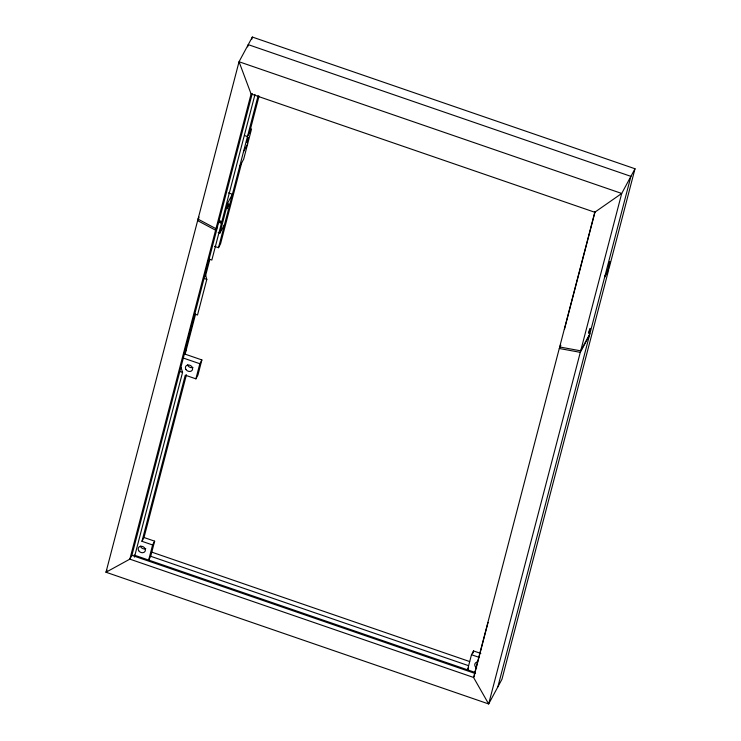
<?xml version="1.0" encoding="UTF-8"?>
<svg xmlns="http://www.w3.org/2000/svg" width="741" height="741" viewBox="0 0 741 741"><rect width="100%" height="100%" fill="white"/><g stroke="black" fill="none" stroke-linecap="round" stroke-linejoin="round"><path stroke-width="1.11" d="M198.708 218.623L197.634 220.633L105.991 572.237L488.662 703.95L501.963 679.256L608.63 269.956L604.545 277.551M252.264 93.496L218.021 224.884L215.974 228.682L198.023 219.123L239.037 61.744L252.338 37.05L635.009 168.763L609.028 268.446L604.934 276.041M247.661 46.887L248.244 44.645L630.915 176.358L497.869 686.851M251.755 39.292L252.338 37.05M589.503 335.247L580.296 352.345L488.662 703.95L473.545 677.441L129.851 559.14L131.898 555.342L217.632 226.394L215.585 230.192L129.851 559.14L105.991 572.237L107.075 570.227M215.974 228.682L251.088 93.959L239.037 61.744L621.708 193.457L635.009 168.763M141.966 541.31L144.013 537.512L154.647 541.171L152.6 544.968L141.966 541.31L185.269 375.178L195.902 378.836L197.949 375.039L201.876 359.931L184.166 353.837L194.688 313.443M204.886 274.318L208.962 258.674M185.046 354.494L195.531 314.277M205.433 276.282L209.796 259.517M134.417 557.13L182.555 372.427L181.063 367.406M205.303 274.365L206.804 279.385L197.514 315.027L194.475 313.98M220.846 221.198L221.448 223.198L211.843 260.054L208.805 259.007M255.015 94.394L221.837 221.689L218.799 220.642M218.178 232.387L219.947 232.998L227.82 202.784L232.424 194.244L228.376 192.845M214.445 246.308L218.493 247.707L258.164 95.487M144.013 537.512L186.445 374.724M241.631 162.955L220.54 243.909L218.493 247.707M249.504 132.741L259.054 96.126M152.6 544.968L148.663 560.076L150.71 556.278L154.647 541.171M195.902 378.836L199.838 363.729L201.876 359.931M480.835 653.442L473.536 650.931L471.489 654.729L467.552 669.836L468.581 667.937M472.971 653.09L473.536 650.931M560.807 345.639L559.279 348.483L473.545 677.441L474.573 675.542M559.668 346.973L594.782 212.25L621.708 193.457L580.694 350.836L559.668 346.973L560.696 345.074M474.546 674.282L488.069 622.412M564.429 329.402L595.171 211.435M606.981 272.243C608.305 268.566 611.862 254.182 608.398 266.806M198.023 219.123L199.107 217.113M243.52 151.646L247.614 144.05M239.584 166.753L243.678 159.148L251.551 128.943L247.457 136.548L244.428 135.501M219.947 232.998L224.551 224.449M184.166 353.837L186.213 350.039M580.694 350.836L589.901 333.737M559.279 348.483L580.296 352.345M251.088 93.959L594.782 212.25M218.41 222.152L221.448 223.198M203.766 278.338L206.804 279.385M183.157 357.996L199.838 363.729M179.517 371.38L182.555 372.427M471.489 654.729L478.788 657.239M151.442 552.026L469.683 661.556M150.71 556.278L468.507 665.659M134.075 555.055L474.851 672.346M131.898 555.342L475.592 673.634M197.634 220.633L215.585 230.192M476.704 667.937A3.77 3.094 28.3 0 1 474.768 664.52A3.77 3.094 28.3 0 1 477.287 662.111M477.361 662.806A3.77 3.094 28.3 0 1 476.963 661.991M145.773 548.673A3.77 3.094 28.3 0 1 140.355 546.126M193.003 367.434A3.77 3.094 28.3 0 1 187.593 364.887M246.642 142.504L248.374 137.798L246.642 142.504M227.015 208.675L228.756 204.044L227.015 208.675M588.447 332.941C589.855 332.839 591.633 322.678 588.447 332.941M138.715 550.748A3.77 3.094 28.3 0 0 144.995 551.434A3.77 3.094 28.3 0 0 141.614 546.247A3.77 3.094 28.3 0 0 138.715 550.748M185.945 369.509A3.77 3.094 28.3 0 0 192.225 370.194A3.77 3.094 28.3 0 0 188.853 364.998A3.77 3.094 28.3 0 0 185.945 369.509"/></g></svg>
